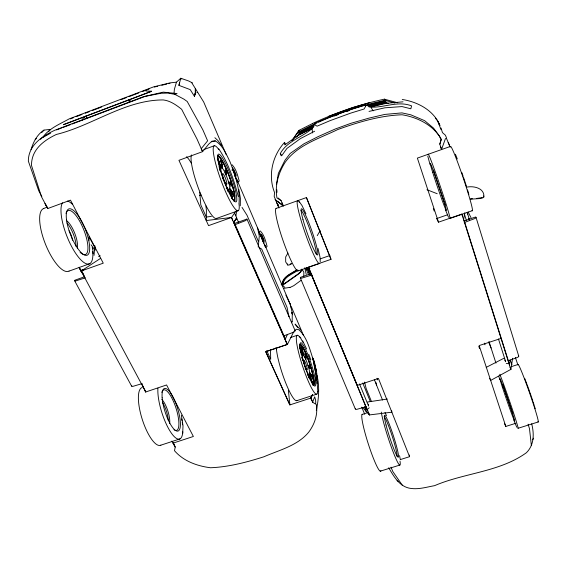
<?xml version="1.0" encoding="UTF-8"?>
<svg xmlns="http://www.w3.org/2000/svg" width="567" height="567" viewBox="0 0 567 567"><rect width="100%" height="100%" fill="white"/><g stroke="black" fill="none" stroke-linecap="round" stroke-linejoin="round"><path stroke-width="0.85" d="M194.453 96.347L195.346 92.981L195.353 88.551L195.346 92.981L194.453 96.347L190.228 89.629L178.924 85.362L179.541 82.995M240.28 205.814L240.394 198.308L238.898 189.626M316.939 376.516C317.017 370.194 314.387 364.177 312.793 358.16L312.97 359.868M314.664 365.205L314.692 363.653M314.728 365.198L314.763 363.645L312.793 358.16L316.386 370.825L314.253 366.013M303.792 276.604L303.834 272.096L301.835 269.07L301.92 270.112L300.822 271.869L298.235 274.272L283.181 284.847L282.019 284.981C281.983 276.653 291.445 273.606 297.136 269.616M238.998 203.773C240.217 189.328 235.142 175.203 230.06 161.9C226.297 154.309 222.937 145.435 215.318 140.9L211.413 141.793M366.154 406.737L356.466 409.438L355.353 409.048L300.361 277.986L300.39 277.383L311.17 273.67M317.874 391.535L316.974 381.591M292.182 321.34L292.274 312.941M301.963 133.295L302.013 132.458L304.819 131.055M299.596 347.387L300.992 350.449L301.736 354.169L299.574 347.755M94.044 255.363L94.802 245.497M95.327 246.957L95.093 250.288L91.067 244.809M463.6 219.62L464.82 212.717M320.242 261.706L320.022 257.17L318.03 248.474M174.041 93.357L174.367 89.423L176.45 82.165L180.774 78.26L188.719 81.01L192.348 82.881M512.625 358.245L510.881 369.372L490.653 380.436L489.704 378.451M182.694 433.585L183.013 425.668L181.355 415.2M509.485 365.205L510.144 359.903L511.937 364.631M276.455 184.537L278.376 173.353L284.925 160.341L290.219 153.423L303.997 143.77L318.314 136.534L335.125 129.056L351.037 123.266L368.89 118.149L384.795 114.421L402.003 112.89L410.77 114.803L424.612 120.658L433.578 128.156L439.375 136.045L441.105 139.872L439.815 144.153L441.509 149.532L445.386 138.773L446.47 138.348L450.163 147.172M316.315 410.515C318.718 398.991 319.795 386.772 316.974 375.255M238.686 222.796L235.851 215.85L236.744 210.945M304.989 357.869L305.322 354.892L304.876 353.234M173.488 442.983L175.217 447.065L174.494 450.708C183.531 461.177 197.096 466.039 210.492 467.754C228.77 467.002 246.61 462.289 263.96 456.754C279.389 450.042 297.562 445.69 308.675 432.217C314.579 424.236 318.08 414.47 316.315 404.491L312.615 402.23L310.794 398.077M258.226 247.106L259.296 236.007L257.588 227.969M305.677 359.464L306.137 356.898L305.478 354.219L305.755 358.783L306.045 356.579L305.556 354.822M196.969 92.747L197.04 92.414M194.998 94.271L195.346 92.981M31.008 149.638C33.318 142.069 37.096 134.478 43.999 130.105L49.917 129.425M388.707 467.782C393.916 476.599 399.756 487.181 411.075 488.456C419.041 489.527 426.823 487.032 434.584 485.664C464.182 472.921 499.796 471.992 526.41 452.714C534.206 445.067 534.27 433.755 531.683 423.797M439.815 144.153L441.317 139.206C433.195 125.052 417.723 117.348 402.074 114.775C379.933 115.583 358.486 122.075 337.776 129.538C319.363 138.511 297.349 144.939 285.088 162.431C278.411 172.985 274.712 185.388 276.958 197.876L281.14 200.704L283.238 205.8M142.012 383.646L132.465 386.488L131.615 386.134L131.82 385.468M291.7 322.765L292.111 321.347M305.386 369.358L305.237 368.288M178.924 85.362L180.774 78.26L181.752 78.955M312.615 402.23L314.671 396.815L315.599 400.011L315.784 403.399M225.042 173.013L225.815 170.646L225.595 169.455M231.988 170.22L232.64 168.626L232.364 167.662L232.64 168.626M285.151 339.534L287.483 334.367M205.899 205.885L206.409 210.229L206.253 220.563L231.456 217.459L287.242 344.46L265.703 351.689L289.836 404.923L310.865 398.062L312.488 394.625M310.936 398.055L311.85 400.323L310.936 398.055L312.559 394.618M131.615 386.134L74.646 280.785L74.929 280.19L84.689 276.717M532.732 439.737L533.519 438.178M225.893 174.962L226.602 173.438L226.431 171.39M220.287 168.456L219.727 164.083M288.383 390.316L289.907 404.916L265.774 351.682L287.384 344.438L293.713 331.794M42.695 137.526C48.833 128.362 59.861 124.116 69.103 118.914L153.529 86.893L170.022 82.888L176.45 82.165M317.229 235.681L320.22 230.599M215.318 140.9L211.945 141.169L208.72 144.117L202.625 151.63L178.938 160.319L208.55 225.631L231.534 217.445L235.801 211.307M233.689 222.54L236.559 217.934M236.637 217.912L233.76 222.526L287.313 344.445M287.944 253.052L285.676 257L285.683 261.897L287.71 264.98L288.943 265.108L291.601 263.825M291.913 140.602L298.958 130.389L312.75 123.45M292.522 140.063L299.256 130.304M235.262 176.238L235.9 174.508L233.554 169.016M281.211 155.854L280.289 153.558C287.115 140.963 302.013 137.469 312.169 128.532L312.431 132.947M296.555 137.101L298.129 134.974L313.565 127.242M464.26 220.903L475.727 216.955L476.053 217.452L518.762 356.175L518.011 357.182L508.145 360.818M285.456 144.642L284.584 142.367C272.366 155.748 267.716 175.6 274.584 192.596L274.187 196.38L278.964 208.032M40.562 139.397L41.625 138.128L50.591 133.188M48.819 131.353L49.953 130.077M476.053 217.452L475.196 218.401L464.224 222.569M35.211 139.709L36.38 138.433M41.653 132.664L43.999 130.105M302.431 354.368L303.069 353.688L302.87 351.49L301.389 346.834L303.069 353.688M230.563 186.203L231.598 185.203L231.301 184.211L230.393 182.95L228.891 182.184L229.167 183.127L231.598 185.203M300.978 280.389L293.749 285.69L289.801 287.575M309.284 368.203L310.241 367.345L309.958 366.41L308.313 365.821L308.583 366.707L310.241 367.345M316.195 380.677L316.103 374.943L312.949 358.479L316.039 374.95L316.124 380.684M369.216 407.772L367.055 409.657L310.709 273.081M467.173 187.067C473.948 185.778 484.587 188.187 483.885 196.919L482.793 197.869L479.661 198.585L470.312 199.18M311.9 379.436L312.927 378.6L312.828 377.941L311.793 375.397L309.731 372.746M294.677 330.632L296.435 329.221L298.83 329.718C306.903 337.145 309.575 348.499 312.835 358.578M100.713 258.276L81.095 271.076L79.132 267.263M98.672 256.624L100.146 255.674M226.212 188.598L226.956 188.131L226.566 187.401L227.445 189.697M296.931 270.112C291.636 273.904 282.671 276.583 282.635 284.393L283.422 284.301L298.093 273.996L300.404 271.855L301.29 270.438L301.219 269.587M298.1 270.225C292.678 274.208 283.188 276.824 283.103 284.925M235.298 220.053L236.708 219.245M363.362 408.183L369.393 414.931L391.854 412.188L391.677 410.735M171.865 441.133L173.034 443.139L193.368 436.477L166.585 384.965L145.698 391.988L142.565 385.539M314.664 131.225L300.503 138.539L286.945 148.412L281.813 155.578L280.289 153.558M275.137 199.499L283.089 205.878L282.026 203.071M301.042 354.184L301.757 353.815M486.21 367.366L504.006 358.216M299.419 131.579L312.934 124.719M299.397 133.55L313.983 126.264M312.254 127.71L298.398 134.726L298.327 134.244M312.105 128.418L298.199 135.463L284.818 144.861L284.584 142.367M301.991 353.851L302.842 353.432M45.913 204.914L47.685 208.55L70.492 200.158L103.251 263.166L81.173 271.033L145.769 391.953M290.106 264.144L291.693 263.379M312.481 123.521C335.501 112.748 359.691 104.491 384.546 99.119M313.728 124.364L316.903 122.947M318.491 122.238C339.739 112.507 362.115 105.285 384.958 100.345L394.845 103.003M314.749 124.286L298.603 132.317L298.533 131.842M314.387 125.172L298.235 133.21L298.164 132.728M288.858 316.421L287.037 307.378L261.699 249.076L259.608 247.878M222.547 178.754L222.923 178.853M221.165 167.258L222.136 166.875L220.769 160.121L222.172 163.927L222.47 167.343L222.136 166.875M234.965 224.688L245.894 220.478L246.95 219.053L234.086 223.625M70.301 118.9L73.193 117.808M76.184 116.674L81.974 114.477M85.277 113.223L89.409 111.656M92.662 110.423L101.45 107.092M121.04 99.657L126.682 97.517M129.099 96.603L132.324 95.384M133.132 95.079L138.724 92.953M142.714 91.443L149.1 89.019M63.44 124.598L151.559 91.223L149.234 91.443M63.504 124.726L151.616 91.351L145.754 90.954M56.558 129.9L61.484 128.036M63.121 127.419L70.506 124.62M72.144 124.003L145.733 96.156L163.282 92.138L177.074 93.562L174.863 94.356L168.038 93.087L161.063 93.264L143.437 96.709L54.744 130.275C42.001 136.215 28.279 145.435 28.35 161.148L38.698 190.703L41.859 196.621M283.925 335.827L294.11 332.007L295.116 331.008L295.003 330.433L246.95 219.053M203.815 149.603L214.326 145.733M43.73 208.45L46.948 207.267M328.357 116.419L352.603 107.553L369.5 102.67M334.204 116.072L338.308 114.569M346.55 111.557L349.024 110.657M199.464 195.636L201.094 195.048M69.096 271.097L89.855 263.683M216.771 218.359L238.438 210.626M275.952 208.45L306.485 197.536L331.057 259.317L308.448 267.149L309.504 269.715M450.68 146.336L417.376 158.108L438.497 222.186L461.864 214.113L462.715 216.814M320.199 258.878L330.008 255.483M436.654 218.557L447.335 214.865M297.845 270.991L319.242 263.598M450.085 218.38L472.417 210.662M309.873 268.404L307.64 269.176L306.704 267.794M290.68 337.5L297.285 335.274M160.872 445.166L180.037 438.893M297.009 400.607L316.932 394.086M501.044 338.421L479.165 345.565L505.814 426.427L515.842 423.273M85.489 277.766L75.482 281.019L74.646 280.785M362.008 414.47L367.841 412.585M511.526 366.58L518.167 364.439M400.281 459.603L409.551 456.69L409.324 455.01M380.315 471.184L399.714 465.096M518.139 428.262L538.289 421.94M312.02 274.988L301.488 278.234L300.361 277.986M365.396 105.604L385.56 100.572L385.432 100.111M367.189 105.823L385.872 101.224L385.744 100.756M368.344 106.348L385.305 102.202M369.138 106.816L370.79 106.341M369.074 106.979L386.177 102.854L388.756 103.4M275.208 199.456L275.612 199.35M370.747 105.859L375.9 104.597M377.615 104.179L382.768 102.918L383.108 103.69M161.822 85.248L166.726 84.058M168.364 83.661L169.994 83.264M154.359 87.034L157.711 86.241M370.832 106.979L386.311 103.329L403.045 101.826M482.148 197.628L476.755 198.436M369.025 111.408L384.865 107.815L402.046 106.575L410.848 108.779L411.585 105.887C398.154 100.522 384.376 107.78 370.79 107.142L373.15 110.827M289.921 287.334L283.939 288.334M367.565 402.01L387.367 399.026M211.399 216.396L206.303 217.048L200.796 204.885L199.726 192.298M281.168 284.386L282.564 284.209M470.695 198.819L472.424 198.705M149.249 91.478L150.829 91.393M82.584 271.118L80.996 271.054L79.6 268.609M307.824 365.368L308.972 365.488L309.688 366.197M224.73 170.235L226.176 170.334L226.587 171.298L226.672 172.758L225.978 174.211L225.581 173.304L226.176 170.334M506.274 363.482L509.265 363.731L464.054 220.216M402.258 99.48C417.836 101.918 433.741 110.331 439.957 125.534L438.043 121.721M308.405 367.274L310.269 368.082M309.206 372.973L310.17 373.228L312.927 378.6M384.412 99.19L397.751 102.776M81.924 269.495L83.469 270.09M426.944 189.725L437.221 193.73M228.338 181.66L229.897 182.468L231.138 184.282M397.063 480.696L398.268 481.291M228.558 190.03L228.076 189.775L230.847 195.005L232.038 198.755M174.863 94.356L183.914 99.154L187.223 101.507L202.873 129.886L207.621 140.829L201.242 148.682L202.625 151.63M228.94 183.673L231.102 185.133L231.733 186.274M260.317 230.967C264.243 234.908 265.632 241.11 267.114 246.432L265.611 247.503L263.612 242.825L264.243 241.195L261.741 235.326L259.877 234.107L259.119 232.335M232.038 164.742C236.148 168.952 237.665 175.458 239.224 181.107L237.672 182.227L235.532 177.216L236.17 175.479L232.704 168.371M283.16 205.835L277.61 201.257M282.019 284.981L284.832 287.334M278.22 197.996L281.14 200.704M214.872 137.724L217.806 140.446L221.704 145.492M306.627 267.837L310.61 272.38M300.772 330.029L295.053 324.083L297.781 327.457M84.256 275.874L82.598 272.77L80.996 271.054L79.33 267.383M299.511 336.564L300.949 338.166M299.362 201.774L302.062 205.623L305.96 213.816M435.392 118.17L437.632 120.835L440.998 129.567M366.133 411.67L364.595 406.964L367.82 410.905L369.464 414.895M364.531 407L367.749 410.947L308.448 267.149L357.288 385.383L378.444 378.472L409.551 456.69M186.678 156.627L189.087 159.653A34.849 8.519 70.5 0 1 191.299 163.183M229.38 188.088L232.137 191.88L233.533 195.027M309.936 374.085L312.708 378.742M310.588 373.823L311.403 374.929M230.195 190.193L233.625 196.189M218.706 148.795C228.43 163.133 233.951 179.945 238.282 196.586M402.478 485.48L392.796 471.489L391.024 467.18M242.038 207.409L247.028 215.276L258.332 241.273M44.906 203.525L47.685 208.55M191.575 82.463L203.695 101.989L226.268 154.763M301.828 357.876L302.168 358.457M518.415 355.58L518.762 356.175M173.034 443.139L174.253 445.258M219.046 166.762L220.591 171.043L219.741 168.626M81.095 271.076L82.576 273.663M234.965 176.089L235.213 176.45L234.433 174.147M309.235 375.56L311.496 379.819L312.771 384.405M308.668 375.184L311.205 379.982L312.289 383.384M504.722 360.01L505.679 361.725L498.464 338.96M89.458 237.566L94.611 247.014M229.536 191.752L232.513 198.989M468.108 211.959L471.014 217.643M47.77 208.514L41.448 196.692L31.511 165.507C31.284 149.816 43.432 140.616 56.353 134.45C92.456 125.64 125.144 99.82 163.282 99.941C170.32 100.777 176.231 104.973 181.638 109.275L197.075 139.191L202.547 151.644M173.098 443.103L175.217 447.065M448.171 142.593L449.355 144.847M302.672 340.88L306.648 349.074M436.718 218.699L438.497 222.186M483.396 195.969L483.885 196.919M232.002 195.537L232.775 197.061M234.561 213.305L235.851 215.85M275.789 347.84L276.547 349.364M144.542 389.657L145.698 391.988M448.561 217.338L445.308 209.507M288.298 314.848L289.028 316.351M285.874 295.102L290.049 303.855L292.345 312.934M217.721 158.498L219.571 163.438M516.757 427.234L513.78 419.991M286.257 342.043L287.384 344.438M310.064 375.723L310.695 377.055M504.368 423.329L505.814 426.427M305.755 268.283L306.485 269.842M439.064 123.804L439.482 124.705M385 412.485L386.51 415.724M217.48 158.916L219.011 162.609L220.159 167.804M231.23 193.935L229.876 191.001M234.341 174.756L234.688 175.529M86.879 118.354L85.858 116.107L83.193 118.205A49.173 13.062 68 0 0 82.066 120.268M266.745 350.626L270.679 359.435L270.516 349.91M276.242 201.597L278.085 205.778L277.865 204.113L278.014 205.821M308.037 375.099L309.15 377.75M234.44 222.895L285.066 338.237M226.956 188.131L228.111 191.554M361.725 407.163L364.73 414.271M291.622 312.297L292.65 314.699L291.551 312.304M261.408 234.228L263.91 240.082L263.279 241.712L263.946 243.264M232.732 169.866L235.496 176.323M236.184 177.932L263.804 242.499M264.839 244.923L290.049 303.855M236.184 178.385L237.098 180.526M258.8 231.244L259.303 232.42M264.612 244.824L265.271 246.376M312.856 358.146L314.111 361.08M305.811 268.255L308.568 274.761M291.488 307.052L303.302 335.019M446.449 137.731L445.393 135.208L442.466 132.628L441.034 128.057M307.023 267.688L309.986 274.846M307.569 269.212L309.922 274.91M488.882 342.681L491.079 347.996M359.499 383.951L368.578 406.064L368.465 404.108M231.534 217.445L232.668 220.223M141.722 383.49L143.267 387.261M371.428 401.429L366.162 388.523L364.56 382.073M362.752 383.016L370.286 401.464M310.865 398.062L311.779 400.33M374.333 379.557L382.534 400.04M301.913 357.38L302.161 358.011M455.421 154.245L457.307 158.973M306.407 197.571L330.979 259.36M227.374 189.654L227.849 190.873M376.998 378.26L377.622 379.847M282.097 203.036L283.089 205.878M312.02 376.127L312.502 377.395M368.571 412.733L369.393 414.931M82.598 272.77L83.753 275.867M308.739 354.205L310.78 359.754M300.262 349.882L300.836 351.476A22.793 3.367 71.7 0 0 314.38 385.936A22.793 3.367 71.7 0 0 308.349 355.87A22.793 3.367 71.7 0 0 300.829 351.462L301.552 354.744M515.389 357.465L517.884 364.914M510.087 367.118L510.881 369.372M301.694 347.649L302.65 350.853L303.111 355.934M440.594 146.619L441.594 149.511M221.222 161.283L222.427 168.009M219.698 169.342L220.131 170.589M301.205 347.075L302.126 350.243L302.629 355.381M220.513 160.27L221.406 163.48L221.775 168.193M478.803 346.324L479.576 348.655M484.487 343.141L485.026 344.779M433.358 208.521L434.18 211.03M488.952 341.426L495.955 363.107M309.228 377.594L309.632 378.876M461.864 214.113L510.803 369.386M528.075 424.187L529.493 428.695L531.364 445.435M464.664 214.943L466.414 220.528M290.12 303.848L291.502 308.25M498.762 376.204L499.818 379.649M467.229 212.469L469.299 219.316M468.746 218.38L469.256 220.067M430.055 164.593L427.78 156.145M219.748 168.789L220.138 170.114M301.814 353.255L300.078 346.905M305.329 369.181L305.429 369.542M386.077 102.223L386.212 102.691M129.368 102.28L128.716 99.877L130.233 100.394A49.492 10.808 68.6 0 0 129.389 102.358M375.801 382.165L376.63 385.284M467.293 212.455L467.74 214.163M314.508 363.936L315.132 366.374M302.473 359.223L302.672 360.038M221.392 166.436L221.669 167.605M309.135 377.976L307.902 374.418L309.504 378.643M300.893 350.661L301.268 352.313M304.812 267.688L306.23 274.442M399.551 455.662L400.274 459.249M276.816 189.725L276.994 192.319M287.639 263.91L287.71 264.98M92.797 248.828L93.087 253.662M316.797 375.935L317.13 383.746M355.332 408.36L355.353 409.048M88.984 236.808L89.033 240.316M304.167 354.113L304.174 354.949M161.822 392.407A21.262 6.202 72.3 0 1 175.898 407.786A21.262 6.202 72.3 0 1 173.984 429.666M162.389 402.329A14.742 4.423 72.3 0 1 168.349 420.636M161.793 399.366A14.742 4.401 72.3 0 1 169.661 423.478M160.858 445.13A30.306 9.433 72.4 0 1 142.452 419.998A30.306 9.433 72.4 0 1 142.097 387.544M182.787 431.834A30.384 8.852 72.3 0 1 168.959 429.29A30.384 8.852 72.3 0 1 157.924 388.168M181.716 418.921A30.384 8.852 72.3 0 1 182 420.516M182.262 422.202A30.384 8.852 72.3 0 1 182.588 424.832M300.694 351.859A14.274 2.155 71.7 0 1 301.112 352.15M299.667 346.565A20.568 3.069 71.7 0 1 309.384 363.114A20.568 3.069 71.7 0 1 312.261 383.965M299.574 344.452A21.709 3.239 71.7 0 1 309.702 363.546A21.709 3.239 71.7 0 1 313.197 385.418M299.454 344.984A21.553 3.211 71.7 0 1 309.617 363.383A21.553 3.211 71.7 0 1 312.864 385.149M317.64 391.308A30.979 4.607 71.7 0 1 302.473 365.779A30.979 4.607 71.7 0 1 299.929 337.351M300.793 338.612A30.979 4.607 71.7 0 1 302.906 342.34M296.995 400.564A30.894 5.238 71.8 0 1 285.577 382.562A30.894 5.238 71.8 0 1 276.342 348.414M65.992 213.44A23.679 7.513 68.4 0 1 83.611 229.394A23.679 7.513 68.4 0 1 82.258 253.988M81.74 253.662A23.679 7.513 68.4 0 1 80.096 252.336M67.019 222.987A16.408 5.351 68.3 0 1 76.042 246.461M69.068 230.783A8.888 2.899 68.3 0 1 72.448 240.288M66.573 220.62A16.415 5.33 68.4 0 1 74.809 233.476A16.415 5.33 68.4 0 1 77.282 248.176M69.068 271.026A33.744 11.425 68.2 0 1 45.622 244.575A33.744 11.425 68.2 0 1 43.758 208.514M92.754 251.493A33.836 10.73 68.4 0 1 74.475 251.479A33.836 10.73 68.4 0 1 62.441 202.795M67.714 201.03A33.836 10.73 68.4 0 1 72.307 204.177M92.258 247.368A33.836 10.73 68.4 0 1 92.492 248.963M219.613 164.791A15.926 2.622 69.8 0 1 220.258 165.536M220.981 166.563A15.926 2.622 69.8 0 1 221.768 167.853M230.004 191.944A15.926 2.622 69.8 0 1 229.883 193.659M217.508 157.683A22.942 3.728 69.8 0 1 229.614 177.521A22.942 3.728 69.8 0 1 232.796 199.648M217.494 155.776A24.218 3.941 69.8 0 1 226.75 169.767A24.218 3.941 69.8 0 1 234.901 196.062M234.908 200.392A24.218 3.941 69.8 0 1 234.596 200.987M217.678 155.875A24.048 3.912 69.8 0 1 230.294 178.924A24.048 3.912 69.8 0 1 233.561 200.945M239.047 204.134A34.566 5.613 69.8 0 1 230.287 201.434A34.566 5.613 69.8 0 1 214.546 158.994A34.566 5.613 69.8 0 1 218.827 149.624M216.75 218.288A34.459 6.372 69.6 0 1 200.045 192.468A34.459 6.372 69.6 0 1 191.518 154.933M445.435 205.07A23.708 0.773 71.3 0 1 444.62 202.965M444.138 201.682A23.708 0.773 71.3 0 1 433.45 170.079M450.411 146.775A33.977 1.892 71.3 0 1 463.196 177.875A33.977 1.892 71.3 0 1 471.957 210.534M461.892 172.666A24.991 1.417 71.3 0 1 463.133 176.259M463.629 177.712A24.991 1.417 71.3 0 1 465.082 182.071M465.309 182.787A24.991 1.417 71.3 0 1 466.613 186.869M467.548 189.938A24.991 1.417 71.3 0 1 468.859 194.431M428.213 154.663A33.871 1.091 71.3 0 1 440.148 185.955A33.871 1.091 71.3 0 1 449.787 218.203M300.942 210.4A23.275 2.452 70.8 0 1 310.574 231.52A23.275 2.452 70.8 0 1 316.138 253.995M297.831 270.948A33.155 4.224 70.7 0 1 283.188 240.989A33.155 4.224 70.7 0 1 275.98 208.521M319.845 263.109A33.255 3.487 70.8 0 1 304.118 229.982A33.255 3.487 70.8 0 1 299.369 202.228M512.837 413.428A21.305 0.602 70.9 0 1 511.951 411.047M511.696 410.359A21.305 0.602 70.9 0 1 502.886 384.624M517.926 364.687A30.526 1.474 70.7 0 1 529.635 393.08A30.526 1.474 70.7 0 1 537.906 421.791M524.645 378.302A22.453 1.106 70.7 0 1 526.793 383.845M527.048 384.525A22.453 1.106 70.7 0 1 529.698 391.84M529.968 392.598A22.453 1.106 70.7 0 1 531.272 396.376M531.52 397.12A22.453 1.106 70.7 0 1 532.959 401.45M533.228 402.272A22.453 1.106 70.7 0 1 534.213 405.391M534.49 406.291A22.453 1.106 70.7 0 1 535.22 408.75M499.796 374.263A30.434 0.858 70.9 0 1 512.079 408.488A30.434 0.858 70.9 0 1 517.884 428.071M384.1 416.788A20.951 1.921 72 0 1 392.095 435.867A20.951 1.921 72 0 1 396.999 456.315M380.904 470.73A29.86 3.317 72.2 0 1 368.337 444.039A29.86 3.317 72.2 0 1 362.71 414.413M400.004 461.106A29.938 2.736 72 0 1 392.846 451.141A29.938 2.736 72 0 1 381.279 412.089M220.258 165.727L217.671 158.15L219.323 161.793L220.258 165.727M365.538 106.483L364.071 109.02L350.668 113.131L329.866 120.728L317.081 126.172L315.011 124.946L314.94 123.266L327.393 118.007L352.057 108.984L365.091 104.93L365.538 106.483M263.308 242.095L260.196 234.454L263.308 242.095M312.757 383.568L310.135 376.864L312.757 383.568M232.69 199.258L229.6 191.788L231.627 195.473L232.69 199.258M231.91 191.341L230.563 189.513L233.923 196.161L231.91 191.341M162.148 397.779A22.354 6.492 72.3 0 0 176.939 431.097A22.354 6.492 72.3 0 0 174.636 400.422A22.354 6.492 72.3 0 0 162.148 397.779M303.054 360.109A10.851 1.623 71.7 0 0 309.511 375.276A10.851 1.623 71.7 0 0 305.819 359.513A10.851 1.623 71.7 0 0 303.054 360.109M303.862 361.909A5.174 0.78 71.7 0 0 306.917 369.967A5.174 0.78 71.7 0 0 305.776 363.539A5.174 0.78 71.7 0 0 303.862 361.909M66.488 219.507A24.891 7.867 68.4 0 0 85.745 255.377A24.891 7.867 68.4 0 0 81.648 221.321A24.891 7.867 68.4 0 0 66.488 219.507M221.598 173.325A12.105 1.977 69.8 0 0 229.493 190.108A12.105 1.977 69.8 0 0 225.035 172.751A12.105 1.977 69.8 0 0 221.598 173.325M218.699 164.005A25.423 4.104 69.8 0 0 235.255 201.774A25.423 4.104 69.8 0 0 227.707 168.179A25.423 4.104 69.8 0 0 218.699 164.005M226.134 183.984A5.698 0.936 69.8 0 0 226.375 181.029A5.769 0.95 69.8 0 0 223.327 173.963A5.698 0.936 69.8 0 0 223.058 176.911A5.769 0.95 69.8 0 0 226.134 183.984M432.784 172.644A24.913 0.78 71.2 0 0 446.066 210.159A24.913 0.78 71.2 0 0 435.803 177.379A24.913 0.78 71.2 0 0 432.784 172.644M302.934 219.401A24.466 2.544 70.8 0 0 317.322 254.944A24.466 2.544 70.8 0 0 308.214 221.215A24.466 2.544 70.8 0 0 302.934 219.401M502.327 386.949A22.382 0.61 70.9 0 0 514.46 420.757A22.382 0.61 70.9 0 0 505.055 391.62A22.382 0.61 70.9 0 0 502.327 386.949M386.049 425.016A22.028 1.992 72 0 0 398.112 457.229A22.028 1.992 72 0 0 390.202 426.646A22.028 1.992 72 0 0 386.049 425.016"/></g></svg>
